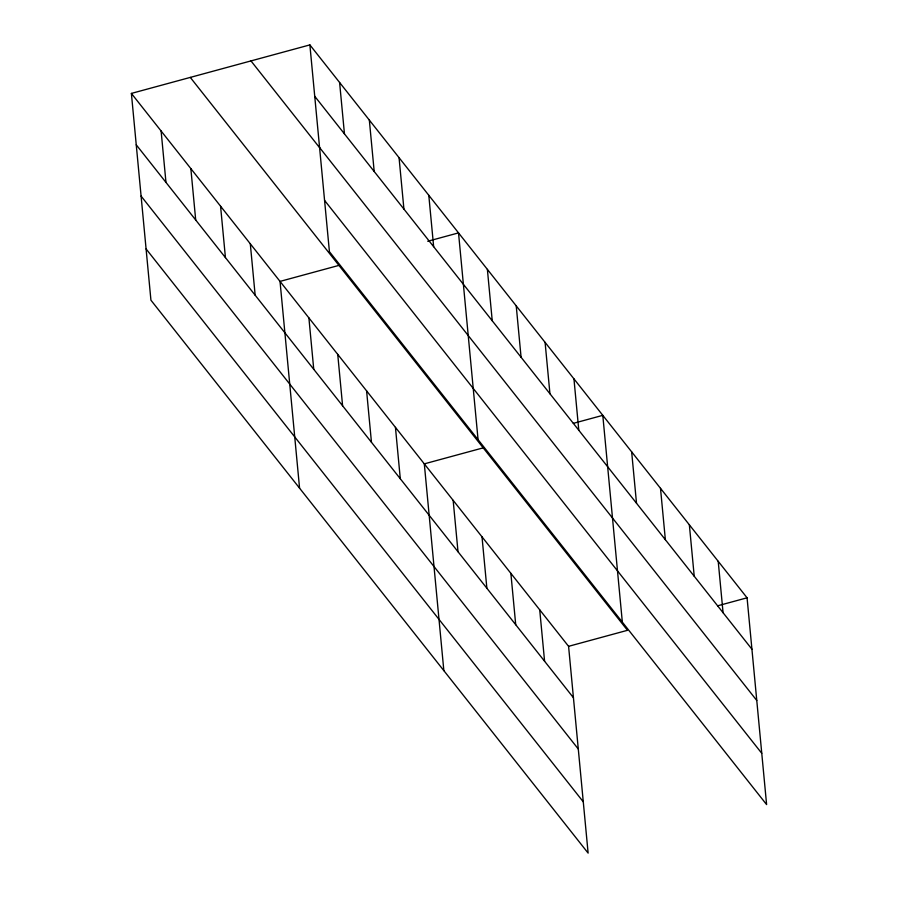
<?xml version="1.0" encoding="UTF-8"?>
<svg xmlns="http://www.w3.org/2000/svg" width="898" height="898" viewBox="0 0 898 898"><rect width="100%" height="100%" fill="white"/><g stroke="black" fill="none" stroke-linecap="round" stroke-linejoin="round"><path stroke-width="1.35" d="M131.389 93.414L568.58 646.324L588.123 853.1L150.931 300.19L131.389 93.414L309.877 44.9L747.069 597.81L766.611 804.586L329.42 251.676L309.877 44.9M338.928 265.393L280.03 281.4L299.573 488.186M427.729 241.259L458.519 232.885L478.073 439.672M483.203 447.855L424.305 463.862L443.848 670.638M573.339 423.351L602.794 415.347L622.336 622.123M568.58 646.324L627.478 630.306L190.286 77.408M717.614 605.813L747.069 597.81M314.738 96.299L751.929 649.209M319.587 147.575L756.778 700.485M250.98 60.907L319.778 147.923M324.571 200.411L761.762 753.31M136.249 144.814L573.44 697.724M141.087 196.09L578.278 748.999M146.082 248.926L583.273 801.824M718.209 561.317L723.07 612.717M689.361 524.825L694.221 576.224M660.501 488.332L665.362 539.732M631.653 451.84L636.514 503.239M573.945 378.855L578.795 430.254M545.086 342.363L549.946 393.773M516.227 305.87L521.087 357.281M539.72 609.832L544.581 661.231M487.378 269.378L492.239 320.788M510.872 573.339L515.721 624.739M482.013 536.847L486.873 588.246M428.795 195.293L433.655 246.692M453.153 500.354L458.014 551.754M399.06 157.689L403.92 209.099M369.336 120.096L374.197 171.496M395.446 427.369L400.306 478.769M339.601 82.493L344.462 133.903M366.597 390.877L371.458 442.276M337.738 354.384L342.598 405.784M308.89 317.892L313.75 369.303M250.306 243.807L255.155 295.206M220.571 206.203L225.432 257.614M190.847 168.611L195.708 220.01M161.112 131.007L165.973 182.417"/></g></svg>
